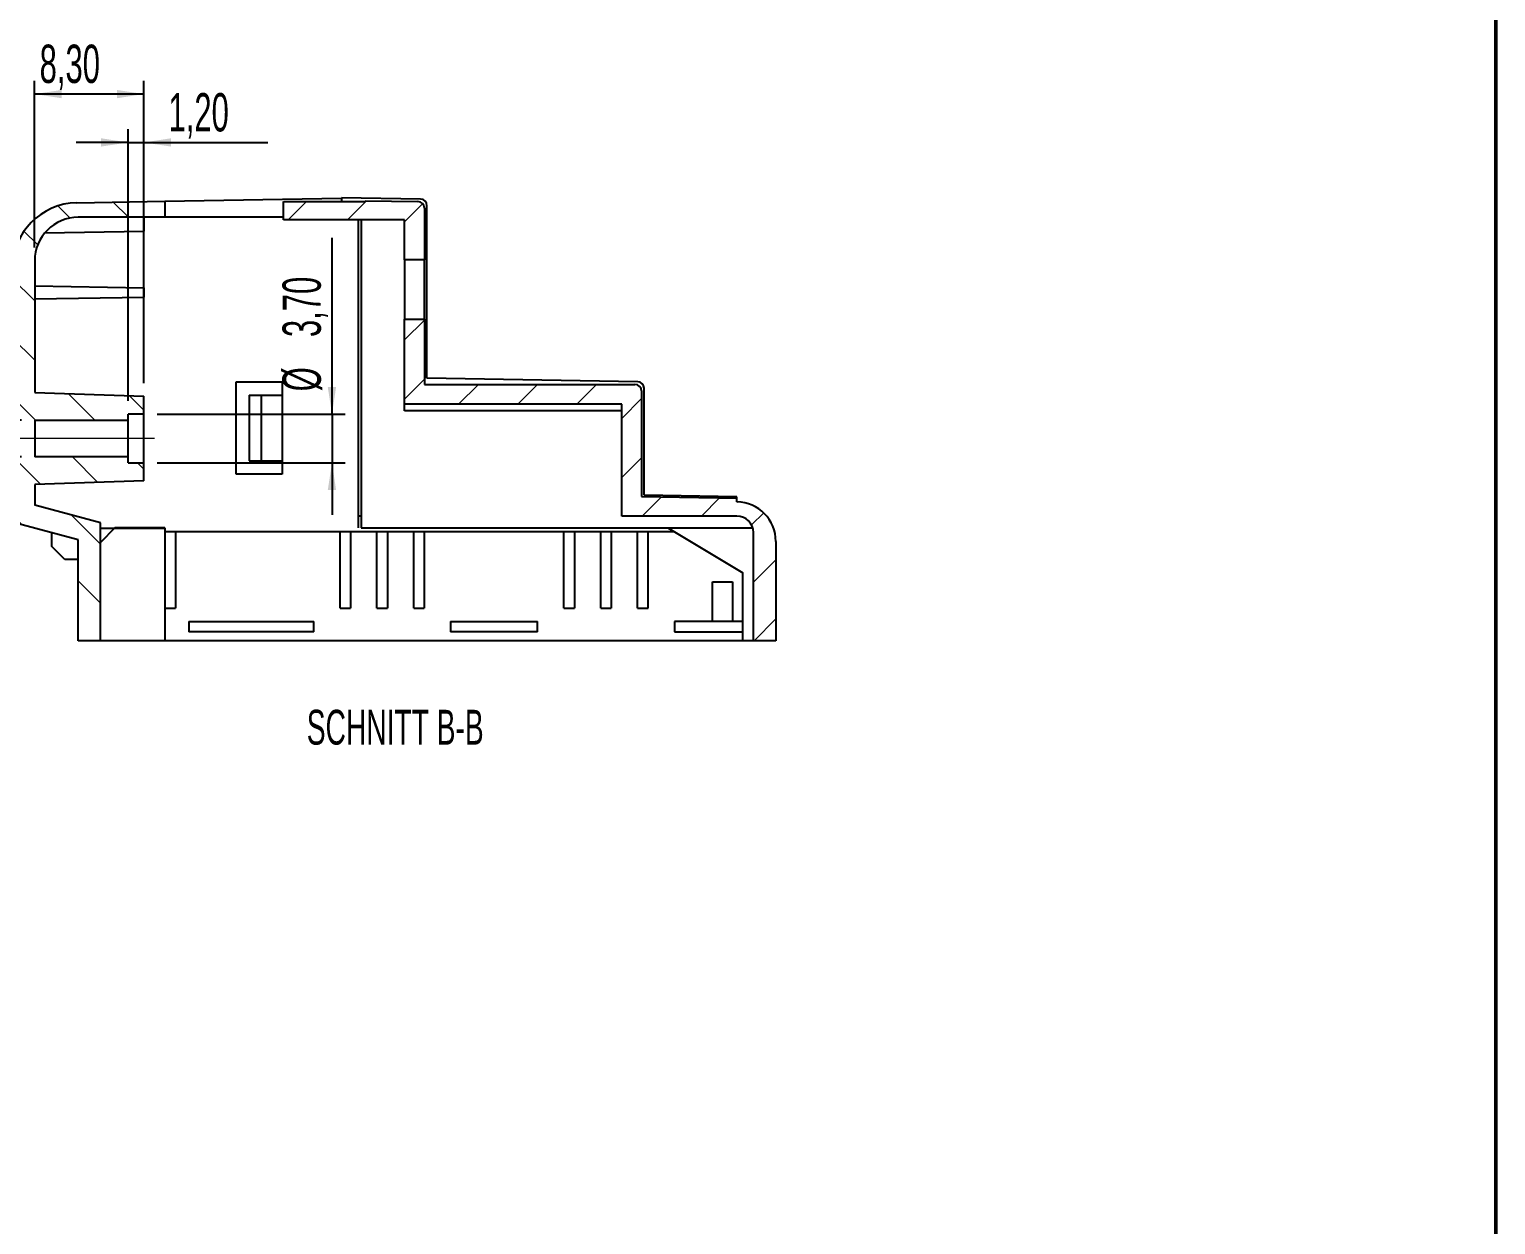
# Model space of a CAD drawing. Header units: millimetres. Extents: x 20 to 416, y 0 to 289.
# Drawn here: x 305.1 to 416.5, y 95.8 to 186.6 of the extents above; entities that cross this region are included whole.
import ezdxf

# ---------------------------------------------------------------- set-up
doc = ezdxf.new("R2010")
doc.units = ezdxf.units.MM
doc.linetypes.add('CENTERX2', pattern=[20.32, 12.7, -2.54, 2.54, -2.54])
doc.layers.add('5', color=5, linetype='Continuous')
doc.layers.add('RAHMEN_DICK', color=7, linetype='Continuous', lineweight=50)
doc.styles.add('SLDTEXTSTYLE0', font='TXT', dxfattribs={"width": 0.605})
doc.dimstyles.new('SLDDIMSTYLE0', dxfattribs={"dimtxt": 2.825151, "dimasz": 2.054655, "dimexe": 0, "dimexo": 0.0625, "dimgap": 0.706288, "dimtad": 1, "dimrnd": 1e-09, "dimzin": 12, "dimdsep": 46, "dimtxsty": 'SLDTEXTSTYLE0', "dimsah": 1, "dimcen": 0.09, "dimadec": 0, "dimazin": 3, "dimtfac": 1, "dimtofl": 0, "dimtmove": 0, "dimatfit": 3, "dimfxl": 1, "dimfrac": 2, "dimtolj": 1, "dimtzin": 12, "dimarcsym": 0})
doc.dimstyles.new('SLDDIMSTYLE2', dxfattribs={"dimtxt": 2.825151, "dimasz": 2.054655, "dimexe": 0, "dimexo": 0.0625, "dimgap": 0.706288, "dimtad": 1, "dimrnd": 1e-09, "dimzin": 12, "dimdsep": 46, "dimtxsty": 'SLDTEXTSTYLE0', "dimsah": 1, "dimcen": 0.09, "dimadec": 0, "dimazin": 3, "dimtfac": 1, "dimtmove": 0, "dimatfit": 0, "dimfxl": 1, "dimfrac": 2, "dimtolj": 1, "dimtzin": 12, "dimarcsym": 0})

# ---------------------------------------------------------------- blocks, each defined once
blk = doc.blocks.new('_D_13')
at = {"layer": '5'}
for p, q in [((300.21, 156.91), (300.21, 169.21)), ((304.51, 156.91), (299.21, 156.91)), ((300.21, 156.91), (300.21, 154.11)), ((304.51, 154.11), (299.21, 154.11)), ((300.21, 154.11), (300.21, 150.15))]:
    blk.add_line(p, q, dxfattribs=at)
for points in [[(300.21, 156.91), (300.52, 158.96), (299.89, 158.96)], [(300.21, 154.11), (299.89, 152.05), (300.52, 152.05)]]:
    blk.add_solid(points, dxfattribs=at)
at = {"layer": '5', "char_height": 2.91, "attachment_point": 1, "rotation": 90, "style": 'SLDTEXTSTYLE0'}
for s, insert in [('2,80', (296.46, 161.66)), ('%%c', (296.46, 157.54))]:
    blk.add_mtext(s, dxfattribs=dict(at, insert=insert))
blk = doc.blocks.new('_D_14')
at = {"layer": '5'}
for p, q in [((305.51, 170.01), (305.51, 182.67)), ((313.81, 181.67), (305.51, 181.67)), ((313.81, 159.72), (313.81, 182.67))]:
    blk.add_line(p, q, dxfattribs=at)
for points in [[(305.51, 181.67), (307.57, 181.35), (307.57, 181.98)], [(313.81, 181.67), (311.76, 181.98), (311.76, 181.35)]]:
    blk.add_solid(points, dxfattribs=at)
at = {"layer": '5', "insert": (305.89, 185.42), "char_height": 2.91, "attachment_point": 1, "style": 'SLDTEXTSTYLE0'}
blk.add_mtext('8,30', dxfattribs=at)
blk = doc.blocks.new('_D_15')
at = {"layer": '5'}
for p, q in [((312.61, 158.36), (312.61, 178.99)), ((313.81, 159.72), (313.81, 178.99)), ((312.61, 177.99), (308.66, 177.99)), ((312.61, 177.99), (313.81, 177.99)), ((313.81, 177.99), (323.23, 177.99))]:
    blk.add_line(p, q, dxfattribs=at)
for points in [[(312.61, 177.99), (310.56, 178.31), (310.56, 177.68)], [(313.81, 177.99), (315.87, 177.68), (315.87, 178.31)]]:
    blk.add_solid(points, dxfattribs=at)
at = {"layer": '5', "insert": (315.68, 181.74), "char_height": 2.91, "attachment_point": 1, "style": 'SLDTEXTSTYLE0'}
blk.add_mtext('1,20', dxfattribs=at)
blk = doc.blocks.new('_D_16')
at = {"layer": '5'}
for p, q in [((328.1, 157.36), (328.1, 170.75)), ((314.81, 157.36), (329.1, 157.36)), ((328.1, 157.36), (328.1, 153.66)), ((314.81, 153.66), (329.1, 153.66)), ((328.1, 153.66), (328.1, 149.7))]:
    blk.add_line(p, q, dxfattribs=at)
for points in [[(328.1, 157.36), (328.41, 159.41), (327.78, 159.41)], [(328.1, 153.66), (327.78, 151.6), (328.41, 151.6)]]:
    blk.add_solid(points, dxfattribs=at)
at = {"layer": '5', "char_height": 2.91, "attachment_point": 1, "rotation": 90, "style": 'SLDTEXTSTYLE0'}
for s, insert in [('3,70', (324.34, 163.21)), ('%%c', (324.34, 159.09))]:
    blk.add_mtext(s, dxfattribs=dict(at, insert=insert))

msp = doc.modelspace()

# ---------------------------------------------------------------- hatches: boundary and pattern name
at = {"linetype": 'Continuous', "lineweight": 18}
h = msp.add_hatch(dxfattribs=at)
h.set_pattern_fill('ANSI31', angle=90, style=0)
edge = h.paths.add_edge_path(flags=0)
edge.add_line((308.813, 140.144), (310.513, 140.144))
edge.add_line((310.513, 140.144), (310.513, 149.11))
edge.add_line((310.513, 149.11), (305.513, 150.45))
edge.add_line((305.513, 150.45), (305.513, 152.006))
edge.add_line((305.513, 152.006), (313.813, 152.296))
edge.add_line((313.813, 152.296), (313.813, 153.656))
edge.add_line((313.813, 153.656), (312.613, 153.656))
edge.add_line((312.613, 153.656), (312.613, 154.106))
edge.add_line((312.613, 154.106), (305.513, 154.106))
edge.add_line((305.513, 154.106), (305.513, 156.906))
edge.add_line((305.513, 156.906), (312.613, 156.906))
edge.add_line((312.613, 156.906), (312.613, 157.356))
edge.add_line((312.613, 157.356), (313.813, 157.356))
edge.add_line((313.813, 157.356), (313.813, 158.716))
edge.add_line((313.813, 158.716), (305.513, 159.006))
edge.add_line((305.513, 159.006), (305.513, 169.006))
edge.add_arc((308.813, 169.006), 3.3, 90, 180, ccw=False)
edge.add_line((308.813, 172.306), (315.413, 172.306))
edge.add_line((315.413, 172.306), (315.413, 173.529))
edge.add_line((315.413, 173.529), (308.726, 173.413))
edge.add_arc((308.813, 168.413), 5, 91, 180)
edge.add_line((303.813, 168.413), (303.813, 149.53))
edge.add_arc((304.313, 149.53), 0.5, 180, 254.99728)
edge.add_line((304.184, 149.047), (308.813, 147.806))
edge.add_line((308.813, 147.806), (308.813, 140.144))
h = msp.add_hatch(dxfattribs=at)
h.set_pattern_fill('ANSI31', style=0)
edge = h.paths.add_edge_path(flags=0)
edge.add_line((324.415, 173.508), (324.415, 172.111))
edge.add_line((324.415, 172.111), (333.613, 172.111))
edge.add_line((333.613, 172.111), (333.613, 169.064))
edge.add_line((333.613, 169.064), (335.115, 169.064))
edge.add_line((335.115, 169.064), (335.115, 173.003))
edge.add_arc((334.617, 173.003), 0.497, 0, 89.08411)
edge.add_line((334.625, 173.5), (330.613, 173.564))
edge.add_line((330.613, 173.564), (330.613, 173.508))
edge.add_line((330.613, 173.508), (324.415, 173.508))
h = msp.add_hatch(dxfattribs=at)
h.set_pattern_fill('ANSI31', style=0)
edge = h.paths.add_edge_path(flags=0)
edge.add_line((361.816, 140.144), (361.816, 147.692))
edge.add_arc((358.816, 147.692), 3, 0, 89)
edge.add_line((358.868, 150.692), (358.866, 150.692))
edge.add_line((358.866, 150.692), (358.866, 150.972))
edge.add_line((358.866, 150.972), (351.613, 151.108))
edge.add_line((351.613, 151.108), (351.613, 159.115))
edge.add_arc((351.116, 159.115), 0.497, 0, 90)
edge.add_line((351.116, 159.612), (335.115, 159.612))
edge.add_line((335.115, 159.612), (335.115, 164.564))
edge.add_line((335.115, 164.564), (333.613, 164.564))
edge.add_line((333.613, 164.564), (333.613, 158.111))
edge.add_line((333.613, 158.111), (350.113, 158.111))
edge.add_line((350.113, 158.111), (350.113, 149.611))
edge.add_line((350.113, 149.611), (358.866, 149.611))
edge.add_arc((358.866, 148.361), 1.25, 0, 90, ccw=False)
edge.add_line((360.116, 148.361), (360.116, 140.144))
edge.add_line((360.116, 140.144), (361.816, 140.144))

# ---------------------------------------------------------------- linework, layer by layer
at = {"color": 7, "linetype": 'Continuous', "lineweight": 25}
for p, q in [((334.821, 173.689), (328.813, 173.785)), ((328.813, 173.785), (328.813, 173.508)), ((308.726, 173.413), (315.413, 173.529)), ((315.413, 173.529), (328.813, 173.763)), ((315.413, 173.529), (315.413, 172.306)), ((324.415, 173.508), (330.613, 173.508)), ((324.415, 172.111), (324.415, 173.508)), ((330.613, 173.508), (330.613, 173.564)), ((330.613, 173.564), (334.625, 173.5)), ((335.115, 173.003), (335.115, 169.064)), ((335.313, 160.099), (335.313, 173.189)), ((315.413, 172.306), (308.813, 172.306)), ((313.813, 172.306), (313.813, 171.251)), ((324.415, 172.306), (315.413, 172.306)), ((333.613, 172.111), (324.415, 172.111)), ((330.113, 148.711), (330.113, 172.111)), ((330.313, 172.111), (330.313, 148.711)), ((333.613, 169.064), (333.613, 172.111)), ((306.279, 171.119), (313.813, 171.251)), ((305.513, 169.006), (305.513, 159.006)), ((335.115, 169.064), (333.613, 169.064)), ((333.613, 169.064), (333.613, 164.564)), ((335.115, 164.564), (335.115, 169.064)), ((305.513, 167.106), (313.813, 166.961)), ((305.513, 166.106), (313.813, 166.251)), ((313.813, 166.961), (313.813, 166.251)), ((333.613, 158.111), (333.613, 164.564)), ((333.613, 164.564), (335.115, 164.564)), ((335.115, 164.564), (335.115, 159.612)), ((320.813, 159.806), (324.313, 159.806)), ((320.813, 152.806), (320.813, 159.806)), ((324.313, 159.806), (324.313, 152.806)), ((335.115, 159.612), (351.116, 159.612)), ((351.322, 159.819), (335.313, 160.099)), ((351.813, 151.206), (351.813, 159.319)), ((305.513, 159.006), (313.813, 158.716)), ((313.813, 157.356), (313.813, 158.716)), ((321.813, 158.806), (321.813, 153.806)), ((321.813, 158.806), (322.713, 158.806)), ((322.713, 158.806), (322.713, 153.806)), ((322.713, 158.806), (324.313, 158.806)), ((324.313, 158.806), (324.313, 153.806)), ((351.613, 159.115), (351.613, 151.108)), ((313.813, 157.356), (312.613, 157.356)), ((312.613, 156.906), (312.613, 157.356)), ((313.813, 153.656), (313.813, 157.356)), ((350.113, 158.111), (333.613, 158.111)), ((333.613, 157.611), (333.613, 158.111)), ((350.113, 157.611), (333.613, 157.611)), ((350.113, 149.611), (350.113, 158.111)), ((305.513, 156.906), (312.613, 156.906)), ((305.513, 156.906), (305.513, 154.106)), ((312.613, 154.106), (312.613, 156.906)), ((312.613, 154.106), (305.513, 154.106)), ((312.613, 153.656), (312.613, 154.106)), ((321.813, 153.806), (322.713, 153.806)), ((322.713, 153.806), (324.313, 153.806)), ((312.613, 153.656), (313.813, 153.656)), ((313.813, 152.296), (313.813, 153.656)), ((324.313, 152.806), (320.813, 152.806)), ((313.813, 152.296), (305.513, 152.006)), ((305.513, 152.006), (305.513, 150.45)), ((310.513, 149.11), (305.513, 150.45)), ((351.613, 151.108), (358.866, 150.972)), ((358.866, 151.073), (351.813, 151.206)), ((358.866, 150.972), (358.866, 151.073)), ((358.866, 150.692), (358.866, 150.972)), ((358.866, 150.692), (358.868, 150.692)), ((330.313, 149.611), (330.113, 149.611)), ((358.866, 149.611), (350.113, 149.611)), ((308.813, 147.806), (304.184, 149.047)), ((306.813, 147.306), (306.813, 148.342)), ((310.513, 140.144), (310.513, 149.11)), ((311.613, 148.711), (310.513, 147.611)), ((310.513, 148.706), (315.413, 148.706)), ((315.413, 148.711), (311.613, 148.711)), ((315.413, 148.711), (315.413, 148.411)), ((315.413, 148.411), (315.413, 142.611)), ((316.213, 148.411), (315.413, 148.411)), ((316.213, 148.411), (316.213, 142.611)), ((328.713, 148.411), (316.213, 148.411)), ((328.713, 142.611), (328.713, 148.411)), ((329.513, 148.411), (328.713, 148.411)), ((329.513, 148.411), (329.513, 142.611)), ((331.513, 148.411), (329.513, 148.411)), ((330.313, 148.711), (360.066, 148.711)), ((331.513, 142.611), (331.513, 148.411)), ((332.313, 148.411), (331.513, 148.411)), ((332.313, 148.411), (332.313, 142.611)), ((334.313, 148.411), (332.313, 148.411)), ((334.313, 142.611), (334.313, 148.411)), ((335.113, 148.411), (334.313, 148.411)), ((335.113, 148.411), (335.113, 142.611)), ((345.713, 148.411), (335.113, 148.411)), ((345.713, 142.611), (345.713, 148.411)), ((346.513, 148.411), (345.713, 148.411)), ((346.513, 148.411), (346.513, 142.611)), ((348.513, 148.411), (346.513, 148.411)), ((348.513, 142.611), (348.513, 148.411)), ((349.313, 148.411), (348.513, 148.411)), ((349.313, 148.411), (349.313, 142.611)), ((351.313, 148.411), (349.313, 148.411)), ((351.313, 142.611), (351.313, 148.411)), ((352.113, 148.411), (351.313, 148.411)), ((352.113, 142.611), (352.113, 148.411)), ((354.123, 148.411), (352.113, 148.411)), ((353.62, 148.711), (354.123, 148.411)), ((354.123, 148.411), (359.313, 145.311)), ((360.116, 140.144), (360.116, 148.361)), ((307.813, 146.306), (306.813, 147.306)), ((308.813, 140.144), (308.813, 147.806)), ((361.816, 147.692), (361.816, 140.144)), ((308.813, 146.306), (307.813, 146.306)), ((359.313, 141.611), (359.313, 145.311)), ((357.013, 144.611), (358.513, 144.611)), ((357.013, 141.611), (357.013, 144.611)), ((358.513, 144.611), (358.513, 141.611)), ((315.413, 142.611), (316.213, 142.611)), ((315.413, 142.611), (315.413, 140.144)), ((328.713, 142.611), (329.513, 142.611)), ((331.513, 142.611), (332.313, 142.611)), ((334.313, 142.611), (335.113, 142.611)), ((345.713, 142.611), (346.513, 142.611)), ((348.513, 142.611), (349.313, 142.611)), ((351.313, 142.611), (352.113, 142.611)), ((317.213, 141.611), (317.213, 140.811)), ((317.213, 141.611), (326.713, 141.611)), ((326.713, 140.811), (326.713, 141.611)), ((337.113, 141.611), (337.113, 140.811)), ((337.113, 141.611), (343.713, 141.611)), ((343.713, 140.811), (343.713, 141.611)), ((354.113, 141.611), (354.113, 140.811)), ((359.313, 141.611), (354.113, 141.611)), ((359.313, 140.811), (359.313, 141.611)), ((326.713, 140.811), (317.213, 140.811)), ((343.713, 140.811), (337.113, 140.811)), ((354.113, 140.811), (359.313, 140.811)), ((359.313, 140.144), (359.313, 140.811)), ((310.513, 140.144), (308.813, 140.144)), ((315.413, 140.144), (310.513, 140.144)), ((359.313, 140.144), (315.413, 140.144)), ((360.116, 140.144), (359.313, 140.144)), ((361.816, 140.144), (360.116, 140.144))]:
    msp.add_line(p, q, dxfattribs=at)
for centre, radius, start, end in [((308.813, 168.413), 5, 91, 180), ((334.617, 173.003), 0.497, 0, 89.08411), ((334.813, 173.189), 0.5, 0, 89.08411), ((308.813, 169.006), 3.3, 90, 180), ((351.116, 159.115), 0.497, 0, 90), ((351.313, 159.319), 0.5, 0, 89), ((358.816, 147.692), 3, 0, 89), ((358.866, 148.361), 1.25, 0, 90)]:
    msp.add_arc(centre, radius, start, end, dxfattribs=at)
at = {"layer": '5', "linetype": 'CENTERX2', "lineweight": 18}
msp.add_line((314.613, 155.506), (303.513, 155.506), dxfattribs=at)
at = {"layer": 'RAHMEN_DICK'}
msp.add_line((416.5, 5), (416.5, 289), dxfattribs=at)

# ---------------------------------------------------------------- texts
at = {"layer": '5', "insert": (332.903, 134.899), "char_height": 2.64583, "attachment_point": 2, "style": 'SLDTEXTSTYLE0'}
msp.add_mtext('SCHNITT B-B', dxfattribs=at)

# ---------------------------------------------------------------- dimensions: what is measured, and where the dimension line sits
at = {"layer": '5'}
for base, p1, p2, dimstyle, picture, middle in [((305.513, 181.668), (313.813, 158.716), (305.513, 169.006), 'SLDDIMSTYLE0', '_D_14', (309.663, 181.668)), ((313.813, 177.992), (312.613, 157.356), (313.813, 158.716), 'SLDDIMSTYLE2', '_D_15', (319.457, 177.992))]:
    dim = msp.add_linear_dim(base=base, p1=p1, p2=p2, dimstyle=dimstyle, dxfattribs=at)
    dim.commit()
    dim.dimension.update_dxf_attribs({"geometry": picture, "text_midpoint": middle, "dimtype": 160})
for base, p1, p2, picture, middle in [((328.096, 153.656), (313.813, 157.356), (313.813, 153.656), '_D_16', (328.096, 164.921)), ((300.208, 154.106), (305.513, 156.906), (305.513, 154.106), '_D_13', (300.208, 163.377))]:
    dim = msp.add_linear_dim(base=base, p1=p1, p2=p2, angle=90, text='%%c<>', dimstyle='SLDDIMSTYLE2', dxfattribs=at)
    dim.commit()
    dim.dimension.update_dxf_attribs({"geometry": picture, "text_midpoint": middle, "dimtype": 160})

doc.saveas('drawing.dxf')
